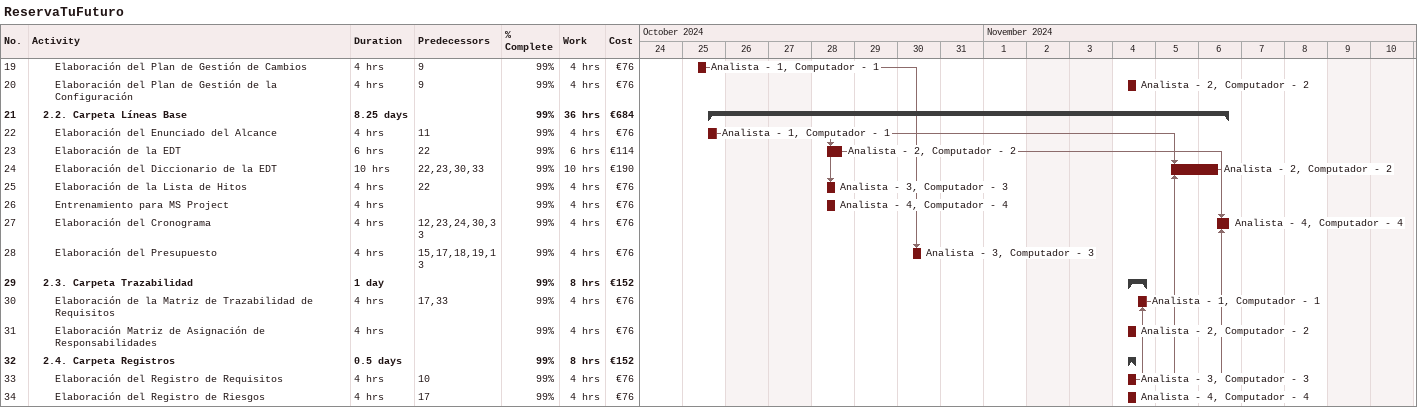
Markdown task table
ReservaTuFuturo

| ID | Level | Task | Duration | Start | Finish | Predecessors | Resources | % complete | Work (h) | Cost (€) |
|---|---|---|---|---|---|---|---|---|---|---|
| 19 | 3 | Elaboración del Plan de Gestión de Cambios | 4h | 2024-10-25 | 2024-10-25 | 9 | Analista - 1, Computador - 1 | 99 | 4 | 76 |
| 20 | 3 | Elaboración del Plan de Gestión de la Configuración | 4h | 2024-11-04 | 2024-11-04 | 9 | Analista - 2, Computador - 2 | 99 | 4 | 76 |
| 21 | 2 | **2.2. Carpeta Líneas Base** | 8.25d | 2024-10-25 | 2024-11-06 |  |  | 99 | 36 | 684 |
| 22 | 3 | Elaboración del Enunciado del Alcance | 4h | 2024-10-25 | 2024-10-25 | 11 | Analista - 1, Computador - 1 | 99 | 4 | 76 |
| 23 | 3 | Elaboración de la EDT | 6h | 2024-10-28 | 2024-10-28 | 22 | Analista - 2, Computador - 2 | 99 | 6 | 114 |
| 24 | 3 | Elaboración del Diccionario de la EDT | 10h | 2024-11-05 | 2024-11-06 | 22, 23, 30, 33 | Analista - 2, Computador - 2 | 99 | 10 | 190 |
| 25 | 3 | Elaboración de la Lista de Hitos | 4h | 2024-10-28 | 2024-10-28 | 22 | Analista - 3, Computador - 3 | 99 | 4 | 76 |
| 26 | 3 | Entrenamiento para MS Project | 4h | 2024-10-28 | 2024-10-28 |  | Analista - 4, Computador - 4 | 99 | 4 | 76 |
| 27 | 3 | Elaboración del Cronograma | 4h | 2024-11-06 | 2024-11-06 | 12, 23, 24, 30, 33 | Analista - 4, Computador - 4 | 99 | 4 | 76 |
| 28 | 3 | Elaboración del Presupuesto | 4h | 2024-10-30 | 2024-10-30 | 15, 17, 18, 19, 13 | Analista - 3, Computador - 3 | 99 | 4 | 76 |
| 29 | 2 | **2.3. Carpeta Trazabilidad** | 1d | 2024-11-04 | 2024-11-04 |  |  | 99 | 8 | 152 |
| 30 | 3 | Elaboración de la Matriz de Trazabilidad de Requisitos | 4h | 2024-11-04 | 2024-11-04 | 17, 33 | Analista - 1, Computador - 1 | 99 | 4 | 76 |
| 31 | 3 | Elaboración Matriz de Asignación de Responsabilidades | 4h | 2024-11-04 | 2024-11-04 |  | Analista - 2, Computador - 2 | 99 | 4 | 76 |
| 32 | 2 | **2.4. Carpeta Registros** | 0.5d | 2024-11-04 | 2024-11-04 |  |  | 99 | 8 | 152 |
| 33 | 3 | Elaboración del Registro de Requisitos | 4h | 2024-11-04 | 2024-11-04 | 10 | Analista - 3, Computador - 3 | 99 | 4 | 76 |
| 34 | 3 | Elaboración del Registro de Riesgos | 4h | 2024-11-04 | 2024-11-04 | 17 | Analista - 4, Computador - 4 | 99 | 4 | 76 |
